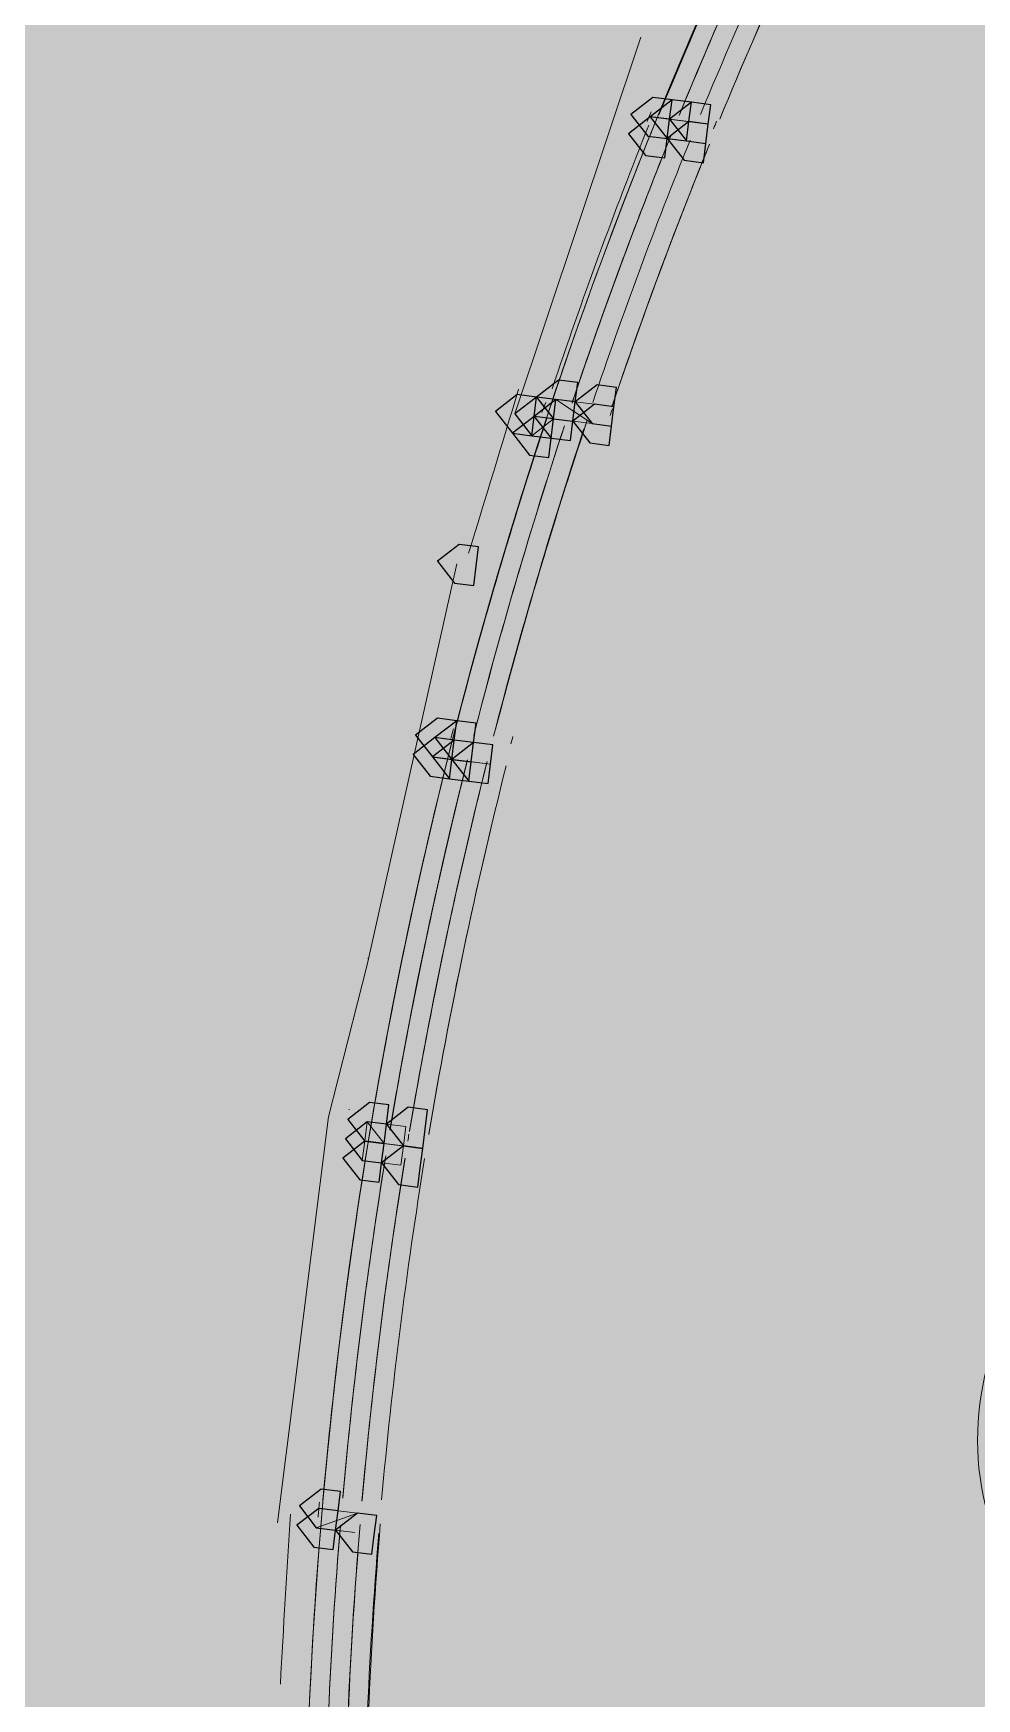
# Model space of a CAD drawing. Header units: metres. Extents: x -4 to 509425, y 7549 to 4732445.
# Drawn here: x 476012.351 to 476012.761, y 4719710.3 to 4719711.024 of the extents above; entities that cross this region are included whole.
import ezdxf

# ---------------------------------------------------------------- set-up
doc = ezdxf.new("R2010")
doc.units = ezdxf.units.M
doc.header["$LTSCALE"] = 0.01
doc.header["$MEASUREMENT"] = 0
doc.layers.get('0').update_dxf_attribs({"lineweight": 0})
doc.layers.add('_SUBESTACIÓN', color=1, linetype='Continuous')
doc.layers.add('SUBESTACION LA VID', color=253, linetype='Continuous')

# ---------------------------------------------------------------- blocks, each defined once
blk = doc.blocks.new('A$Cfff6051d')
at = {"layer": 'SUBESTACION LA VID', "transparency": 33554687}
h = blk.add_hatch(color=256, dxfattribs=at)
h.dxf.hatch_style = 2
h.paths.add_polyline_path([(476012.62786, 4719710.98624), (476012.62891, 4719710.99464), (476012.62051, 4719710.9957), (476012.61106, 4719710.98835), (476012.6184, 4719710.9789), (476012.6268, 4719710.97784)])
h = blk.add_hatch(color=256, dxfattribs=at)
h.dxf.hatch_style = 2
h.paths.add_polyline_path([(476012.62786, 4719710.98624), (476012.62891, 4719710.99464), (476012.62051, 4719710.9957), (476012.61106, 4719710.98835), (476012.6184, 4719710.9789), (476012.6268, 4719710.97784)])
h = blk.add_hatch(color=256, dxfattribs=at)
h.dxf.hatch_style = 2
h.paths.add_polyline_path([(476012.62786, 4719710.98624), (476012.62891, 4719710.99464), (476012.62051, 4719710.9957), (476012.61106, 4719710.98835), (476012.6184, 4719710.9789), (476012.6268, 4719710.97784)])
h = blk.add_hatch(color=256, dxfattribs=at)
h.dxf.hatch_style = 2
h.paths.add_polyline_path([(476012.63626, 4719710.98519), (476012.63731, 4719710.99359), (476012.62891, 4719710.99464), (476012.61946, 4719710.9873), (476012.6268, 4719710.97784), (476012.6352, 4719710.97679)])
h = blk.add_hatch(color=256, dxfattribs=at)
h.dxf.hatch_style = 2
h.paths.add_polyline_path([(476012.64466, 4719710.98414), (476012.64571, 4719710.99254), (476012.63731, 4719710.99359), (476012.62786, 4719710.98624), (476012.6352, 4719710.97679), (476012.64361, 4719710.97574)])
h = blk.add_hatch(color=256, dxfattribs=at)
h.dxf.hatch_style = 2
h.paths.add_polyline_path([(476012.6268, 4719710.97784), (476012.62786, 4719710.98624), (476012.61946, 4719710.9873), (476012.61, 4719710.97995), (476012.61735, 4719710.9705), (476012.62575, 4719710.96944)])
h = blk.add_hatch(color=256, dxfattribs=at)
h.dxf.hatch_style = 2
h.paths.add_polyline_path([(476012.6268, 4719710.97784), (476012.62786, 4719710.98624), (476012.61946, 4719710.9873), (476012.61, 4719710.97995), (476012.61735, 4719710.9705), (476012.62575, 4719710.96944)])
h = blk.add_hatch(color=256, dxfattribs=at)
h.dxf.hatch_style = 2
h.paths.add_polyline_path([(476012.6268, 4719710.97784), (476012.62786, 4719710.98624), (476012.61946, 4719710.9873), (476012.61, 4719710.97995), (476012.61735, 4719710.9705), (476012.62575, 4719710.96944)])
h = blk.add_hatch(color=256, dxfattribs=at)
h.dxf.hatch_style = 2
h.paths.add_polyline_path([(476012.6268, 4719710.97784), (476012.62786, 4719710.98624), (476012.61946, 4719710.9873), (476012.61, 4719710.97995), (476012.61735, 4719710.9705), (476012.62575, 4719710.96944)])
h = blk.add_hatch(color=256, dxfattribs=at)
h.dxf.hatch_style = 2
h.paths.add_polyline_path([(476012.6268, 4719710.97784), (476012.62786, 4719710.98624), (476012.61946, 4719710.9873), (476012.61, 4719710.97995), (476012.61735, 4719710.9705), (476012.62575, 4719710.96944)])
h = blk.add_hatch(color=256, dxfattribs=at)
h.dxf.hatch_style = 2
h.paths.add_polyline_path([(476012.6268, 4719710.97784), (476012.62786, 4719710.98624), (476012.61946, 4719710.9873), (476012.61, 4719710.97995), (476012.61735, 4719710.9705), (476012.62575, 4719710.96944)])
h = blk.add_hatch(color=256, dxfattribs=at)
h.dxf.hatch_style = 2
h.paths.add_polyline_path([(476012.64361, 4719710.97574), (476012.64466, 4719710.98414), (476012.63626, 4719710.98519), (476012.6268, 4719710.97784), (476012.63415, 4719710.96839), (476012.64256, 4719710.96734)])
h = blk.add_hatch(color=256, dxfattribs=at)
h.dxf.hatch_style = 2
h.paths.add_polyline_path([(476012.64361, 4719710.97574), (476012.64466, 4719710.98414), (476012.63626, 4719710.98519), (476012.6268, 4719710.97784), (476012.63415, 4719710.96839), (476012.64256, 4719710.96734)])
h = blk.add_hatch(color=256, dxfattribs=at)
h.dxf.hatch_style = 2
h.paths.add_polyline_path([(476012.64361, 4719710.97574), (476012.64466, 4719710.98414), (476012.63626, 4719710.98519), (476012.6268, 4719710.97784), (476012.63415, 4719710.96839), (476012.64256, 4719710.96734)])
h = blk.add_hatch(color=256, dxfattribs=at)
h.dxf.hatch_style = 2
h.paths.add_polyline_path([(476012.64361, 4719710.97574), (476012.64466, 4719710.98414), (476012.63626, 4719710.98519), (476012.6268, 4719710.97784), (476012.63415, 4719710.96839), (476012.64256, 4719710.96734)])
h = blk.add_hatch(color=256, dxfattribs=at)
h.dxf.hatch_style = 2
h.paths.add_polyline_path([(476012.58686, 4719710.8634), (476012.58791, 4719710.8718), (476012.57951, 4719710.87285), (476012.57006, 4719710.8655), (476012.57741, 4719710.85605), (476012.58581, 4719710.855)])
h = blk.add_hatch(color=256, dxfattribs=at)
h.dxf.hatch_style = 2
h.paths.add_polyline_path([(476012.58686, 4719710.8634), (476012.58791, 4719710.8718), (476012.57951, 4719710.87285), (476012.57006, 4719710.8655), (476012.57741, 4719710.85605), (476012.58581, 4719710.855)])
h = blk.add_hatch(color=256, dxfattribs=at)
h.dxf.hatch_style = 2
h.paths.add_polyline_path([(476012.60366, 4719710.86129), (476012.60471, 4719710.86969), (476012.59631, 4719710.87074), (476012.58686, 4719710.8634), (476012.59421, 4719710.85394), (476012.60261, 4719710.85289)])
h = blk.add_hatch(color=256, dxfattribs=at)
h.dxf.hatch_style = 2
h.paths.add_polyline_path([(476012.60366, 4719710.86129), (476012.60471, 4719710.86969), (476012.59631, 4719710.87074), (476012.58686, 4719710.8634), (476012.59421, 4719710.85394), (476012.60261, 4719710.85289)])
h = blk.add_hatch(color=256, dxfattribs=at)
h.dxf.hatch_style = 2
h.paths.add_polyline_path([(476012.56901, 4719710.8571), (476012.57006, 4719710.8655), (476012.56166, 4719710.86656), (476012.55221, 4719710.85921), (476012.55955, 4719710.84976), (476012.56795, 4719710.8487)])
h = blk.add_hatch(color=256, dxfattribs=at)
h.dxf.hatch_style = 2
h.paths.add_polyline_path([(476012.57741, 4719710.85605), (476012.57846, 4719710.86445), (476012.57006, 4719710.8655), (476012.56061, 4719710.85816), (476012.56795, 4719710.8487), (476012.57635, 4719710.84765)])
h = blk.add_hatch(color=256, dxfattribs=at)
h.dxf.hatch_style = 2
h.paths.add_polyline_path([(476012.57741, 4719710.85605), (476012.57846, 4719710.86445), (476012.57006, 4719710.8655), (476012.56061, 4719710.85816), (476012.56795, 4719710.8487), (476012.57635, 4719710.84765)])
h = blk.add_hatch(color=256, dxfattribs=at)
h.dxf.hatch_style = 2
h.paths.add_polyline_path([(476012.57741, 4719710.85605), (476012.57846, 4719710.86445), (476012.57006, 4719710.8655), (476012.56061, 4719710.85816), (476012.56795, 4719710.8487), (476012.57635, 4719710.84765)])
h = blk.add_hatch(color=256, dxfattribs=at)
h.dxf.hatch_style = 2
h.paths.add_polyline_path([(476012.57741, 4719710.85605), (476012.57846, 4719710.86445), (476012.57006, 4719710.8655), (476012.56061, 4719710.85816), (476012.56795, 4719710.8487), (476012.57635, 4719710.84765)])
h = blk.add_hatch(color=256, dxfattribs=at)
h.dxf.hatch_style = 2
h.paths.add_polyline_path([(476012.58581, 4719710.855), (476012.58686, 4719710.8634), (476012.57846, 4719710.86445), (476012.56901, 4719710.8571), (476012.57635, 4719710.84765), (476012.58475, 4719710.8466)])
h = blk.add_hatch(color=256, dxfattribs=at)
h.dxf.hatch_style = 2
h.paths.add_polyline_path([(476012.60261, 4719710.85289), (476012.60366, 4719710.86129), (476012.59526, 4719710.86234), (476012.58581, 4719710.855), (476012.59315, 4719710.84554), (476012.60155, 4719710.84449)])
h = blk.add_hatch(color=256, dxfattribs=at)
h.dxf.hatch_style = 2
h.paths.add_polyline_path([(476012.57635, 4719710.84765), (476012.57741, 4719710.85605), (476012.56901, 4719710.8571), (476012.55955, 4719710.84976), (476012.5669, 4719710.8403), (476012.5753, 4719710.83925)])
h = blk.add_hatch(color=256, dxfattribs=at)
h.dxf.hatch_style = 2
h.paths.add_polyline_path([(476012.54378, 4719710.79201), (476012.54483, 4719710.80041), (476012.53643, 4719710.80146), (476012.52698, 4719710.79411), (476012.53433, 4719710.78466), (476012.54273, 4719710.78361)])
h = blk.add_hatch(color=256, dxfattribs=at)
h.dxf.hatch_style = 2
h.paths.add_polyline_path([(476012.5343, 4719710.7164), (476012.53536, 4719710.7248), (476012.52696, 4719710.72586), (476012.5175, 4719710.71851), (476012.52485, 4719710.70906), (476012.53325, 4719710.708)])
h = blk.add_hatch(color=256, dxfattribs=at)
h.dxf.hatch_style = 2
h.paths.add_polyline_path([(476012.5427, 4719710.71535), (476012.54376, 4719710.72375), (476012.53536, 4719710.7248), (476012.5259, 4719710.71746), (476012.53325, 4719710.708), (476012.54165, 4719710.70695)])
h = blk.add_hatch(color=256, dxfattribs=at)
h.dxf.hatch_style = 2
h.paths.add_polyline_path([(476012.5427, 4719710.71535), (476012.54376, 4719710.72375), (476012.53536, 4719710.7248), (476012.5259, 4719710.71746), (476012.53325, 4719710.708), (476012.54165, 4719710.70695)])
h = blk.add_hatch(color=256, dxfattribs=at)
h.dxf.hatch_style = 2
h.paths.add_polyline_path([(476012.5427, 4719710.71535), (476012.54376, 4719710.72375), (476012.53536, 4719710.7248), (476012.5259, 4719710.71746), (476012.53325, 4719710.708), (476012.54165, 4719710.70695)])
h = blk.add_hatch(color=256, dxfattribs=at)
h.dxf.hatch_style = 2
h.paths.add_polyline_path([(476012.5427, 4719710.71535), (476012.54376, 4719710.72375), (476012.53536, 4719710.7248), (476012.5259, 4719710.71746), (476012.53325, 4719710.708), (476012.54165, 4719710.70695)])
h = blk.add_hatch(color=256, dxfattribs=at)
h.dxf.hatch_style = 2
h.paths.add_polyline_path([(476012.53325, 4719710.708), (476012.5343, 4719710.7164), (476012.5259, 4719710.71746), (476012.51645, 4719710.71011), (476012.5238, 4719710.70066), (476012.5322, 4719710.6996)])
h = blk.add_hatch(color=256, dxfattribs=at)
h.dxf.hatch_style = 2
h.paths.add_polyline_path([(476012.54165, 4719710.70695), (476012.5427, 4719710.71535), (476012.5343, 4719710.7164), (476012.52485, 4719710.70906), (476012.5322, 4719710.6996), (476012.5406, 4719710.69855)])
h = blk.add_hatch(color=256, dxfattribs=at)
h.dxf.hatch_style = 2
h.paths.add_polyline_path([(476012.54165, 4719710.70695), (476012.5427, 4719710.71535), (476012.5343, 4719710.7164), (476012.52485, 4719710.70906), (476012.5322, 4719710.6996), (476012.5406, 4719710.69855)])
h = blk.add_hatch(color=256, dxfattribs=at)
h.dxf.hatch_style = 2
h.paths.add_polyline_path([(476012.54165, 4719710.70695), (476012.5427, 4719710.71535), (476012.5343, 4719710.7164), (476012.52485, 4719710.70906), (476012.5322, 4719710.6996), (476012.5406, 4719710.69855)])
h = blk.add_hatch(color=256, dxfattribs=at)
h.dxf.hatch_style = 2
h.paths.add_polyline_path([(476012.55005, 4719710.7059), (476012.5511, 4719710.7143), (476012.5427, 4719710.71535), (476012.53325, 4719710.708), (476012.5406, 4719710.69855), (476012.549, 4719710.6975)])
h = blk.add_hatch(color=256, dxfattribs=at)
h.dxf.hatch_style = 2
h.paths.add_polyline_path([(476012.50484, 4719710.54945), (476012.50589, 4719710.55785), (476012.49749, 4719710.5589), (476012.48804, 4719710.55156), (476012.49539, 4719710.5421), (476012.50379, 4719710.54105)])
h = blk.add_hatch(color=256, dxfattribs=at)
h.dxf.hatch_style = 2
h.paths.add_polyline_path([(476012.50379, 4719710.54105), (476012.50484, 4719710.54945), (476012.49644, 4719710.5505), (476012.48699, 4719710.54316), (476012.49433, 4719710.5337), (476012.50273, 4719710.53265)])
h = blk.add_hatch(color=256, dxfattribs=at)
h.dxf.hatch_style = 2
h.paths.add_polyline_path([(476012.50379, 4719710.54105), (476012.50484, 4719710.54945), (476012.49644, 4719710.5505), (476012.48699, 4719710.54316), (476012.49433, 4719710.5337), (476012.50273, 4719710.53265)])
h = blk.add_hatch(color=256, dxfattribs=at)
h.dxf.hatch_style = 2
h.paths.add_polyline_path([(476012.50379, 4719710.54105), (476012.50484, 4719710.54945), (476012.49644, 4719710.5505), (476012.48699, 4719710.54316), (476012.49433, 4719710.5337), (476012.50273, 4719710.53265)])
h = blk.add_hatch(color=256, dxfattribs=at)
h.dxf.hatch_style = 2
h.paths.add_polyline_path([(476012.52164, 4719710.54734), (476012.52269, 4719710.55574), (476012.51429, 4719710.5568), (476012.50484, 4719710.54945), (476012.51219, 4719710.54), (476012.52059, 4719710.53894)])
h = blk.add_hatch(color=256, dxfattribs=at)
h.dxf.hatch_style = 2
h.paths.add_polyline_path([(476012.50273, 4719710.53265), (476012.50379, 4719710.54105), (476012.49539, 4719710.5421), (476012.48593, 4719710.53476), (476012.49328, 4719710.5253), (476012.50168, 4719710.52425)])
h = blk.add_hatch(color=256, dxfattribs=at)
h.dxf.hatch_style = 2
h.paths.add_polyline_path([(476012.50273, 4719710.53265), (476012.50379, 4719710.54105), (476012.49539, 4719710.5421), (476012.48593, 4719710.53476), (476012.49328, 4719710.5253), (476012.50168, 4719710.52425)])
h = blk.add_hatch(color=256, dxfattribs=at)
h.dxf.hatch_style = 2
h.paths.add_polyline_path([(476012.50273, 4719710.53265), (476012.50379, 4719710.54105), (476012.49539, 4719710.5421), (476012.48593, 4719710.53476), (476012.49328, 4719710.5253), (476012.50168, 4719710.52425)])
h = blk.add_hatch(color=256, dxfattribs=at)
h.dxf.hatch_style = 2
h.paths.add_polyline_path([(476012.50273, 4719710.53265), (476012.50379, 4719710.54105), (476012.49539, 4719710.5421), (476012.48593, 4719710.53476), (476012.49328, 4719710.5253), (476012.50168, 4719710.52425)])
h = blk.add_hatch(color=256, dxfattribs=at)
h.dxf.hatch_style = 2
h.paths.add_polyline_path([(476012.51953, 4719710.53054), (476012.52059, 4719710.53894), (476012.51219, 4719710.54), (476012.50273, 4719710.53265), (476012.51008, 4719710.5232), (476012.51848, 4719710.52214)])
h = blk.add_hatch(color=256, dxfattribs=at)
h.dxf.hatch_style = 2
h.paths.add_polyline_path([(476012.51953, 4719710.53054), (476012.52059, 4719710.53894), (476012.51219, 4719710.54), (476012.50273, 4719710.53265), (476012.51008, 4719710.5232), (476012.51848, 4719710.52214)])
h = blk.add_hatch(color=256, dxfattribs=at)
h.dxf.hatch_style = 2
h.paths.add_polyline_path([(476012.48378, 4719710.38144), (476012.48483, 4719710.38984), (476012.47643, 4719710.3909), (476012.46698, 4719710.38355), (476012.47432, 4719710.3741), (476012.48272, 4719710.37304)])
h = blk.add_hatch(color=256, dxfattribs=at)
h.dxf.hatch_style = 2
h.paths.add_polyline_path([(476012.48378, 4719710.38144), (476012.48483, 4719710.38984), (476012.47643, 4719710.3909), (476012.46698, 4719710.38355), (476012.47432, 4719710.3741), (476012.48272, 4719710.37304)])
h = blk.add_hatch(color=256, dxfattribs=at)
h.dxf.hatch_style = 2
h.paths.add_polyline_path([(476012.48378, 4719710.38144), (476012.48483, 4719710.38984), (476012.47643, 4719710.3909), (476012.46698, 4719710.38355), (476012.47432, 4719710.3741), (476012.48272, 4719710.37304)])
h = blk.add_hatch(color=256, dxfattribs=at)
h.dxf.hatch_style = 2
h.paths.add_polyline_path([(476012.48378, 4719710.38144), (476012.48483, 4719710.38984), (476012.47643, 4719710.3909), (476012.46698, 4719710.38355), (476012.47432, 4719710.3741), (476012.48272, 4719710.37304)])
h = blk.add_hatch(color=256, dxfattribs=at)
h.dxf.hatch_style = 2
h.paths.add_polyline_path([(476012.48378, 4719710.38144), (476012.48483, 4719710.38984), (476012.47643, 4719710.3909), (476012.46698, 4719710.38355), (476012.47432, 4719710.3741), (476012.48272, 4719710.37304)])
h = blk.add_hatch(color=256, dxfattribs=at)
h.dxf.hatch_style = 2
h.paths.add_polyline_path([(476012.48272, 4719710.37304), (476012.48378, 4719710.38144), (476012.47538, 4719710.3825), (476012.46592, 4719710.37515), (476012.47327, 4719710.3657), (476012.48167, 4719710.36464)])
h = blk.add_hatch(color=256, dxfattribs=at)
h.dxf.hatch_style = 2
h.paths.add_polyline_path([(476012.48272, 4719710.37304), (476012.48378, 4719710.38144), (476012.47538, 4719710.3825), (476012.46592, 4719710.37515), (476012.47327, 4719710.3657), (476012.48167, 4719710.36464)])
h = blk.add_hatch(color=256, dxfattribs=at)
h.dxf.hatch_style = 2
h.paths.add_polyline_path([(476012.48272, 4719710.37304), (476012.48378, 4719710.38144), (476012.47538, 4719710.3825), (476012.46592, 4719710.37515), (476012.47327, 4719710.3657), (476012.48167, 4719710.36464)])
h = blk.add_hatch(color=256, dxfattribs=at)
h.dxf.hatch_style = 2
h.paths.add_polyline_path([(476012.48272, 4719710.37304), (476012.48378, 4719710.38144), (476012.47538, 4719710.3825), (476012.46592, 4719710.37515), (476012.47327, 4719710.3657), (476012.48167, 4719710.36464)])
h = blk.add_hatch(color=256, dxfattribs=at)
h.dxf.hatch_style = 2
h.paths.add_polyline_path([(476012.48272, 4719710.37304), (476012.48378, 4719710.38144), (476012.47538, 4719710.3825), (476012.46592, 4719710.37515), (476012.47327, 4719710.3657), (476012.48167, 4719710.36464)])
h = blk.add_hatch(color=256, dxfattribs=at)
h.dxf.hatch_style = 2
h.paths.add_polyline_path([(476012.49952, 4719710.37094), (476012.50058, 4719710.37934), (476012.49218, 4719710.38039), (476012.48272, 4719710.37304), (476012.49007, 4719710.36359), (476012.49847, 4719710.36254)])
h = blk.add_hatch(color=256, dxfattribs=at)
h.dxf.hatch_style = 2
h.paths.add_polyline_path([(476012.49952, 4719710.37094), (476012.50058, 4719710.37934), (476012.49218, 4719710.38039), (476012.48272, 4719710.37304), (476012.49007, 4719710.36359), (476012.49847, 4719710.36254)])
at = {"layer": 'SUBESTACION LA VID', "lineweight": 15}
for p, q in [((476012.61527, 4719711.02195), (476012.56061, 4719710.85816)), ((476012.61946, 4719710.9873), (476012.61946, 4719710.9873)), ((476012.61946, 4719710.9873), (476012.61946, 4719710.9873)), ((476012.62786, 4719710.98624), (476012.62786, 4719710.98624)), ((476012.6184, 4719710.9789), (476012.6184, 4719710.9789)), ((476012.6184, 4719710.9789), (476012.6184, 4719710.9789)), ((476012.6184, 4719710.9789), (476012.6184, 4719710.9789)), ((476012.6352, 4719710.97679), (476012.6352, 4719710.97679)), ((476012.57846, 4719710.86445), (476012.57846, 4719710.86445)), ((476012.57846, 4719710.86445), (476012.57846, 4719710.86445)), ((476012.57846, 4719710.86445), (476012.57846, 4719710.86445)), ((476012.59526, 4719710.86234), (476012.59526, 4719710.86234)), ((476012.58581, 4719710.855), (476012.59315, 4719710.84554)), ((476012.53538, 4719710.79306), (476012.49647, 4719710.61876)), ((476012.5343, 4719710.7164), (476012.5343, 4719710.7164)), ((476012.5343, 4719710.7164), (476012.5343, 4719710.7164)), ((476012.5343, 4719710.7164), (476012.5343, 4719710.7164)), ((476012.5511, 4719710.7143), (476012.5511, 4719710.7143)), ((476012.5511, 4719710.7143), (476012.5511, 4719710.7143)), ((476012.53325, 4719710.708), (476012.53325, 4719710.708)), ((476012.53325, 4719710.708), (476012.53325, 4719710.708)), ((476012.53325, 4719710.708), (476012.53325, 4719710.708)), ((476012.54165, 4719710.70695), (476012.55005, 4719710.7059)), ((476012.47964, 4719710.55261), (476012.49647, 4719710.61876)), ((476012.47964, 4719710.55261), (476012.45752, 4719710.3762)), ((476012.4886, 4719710.55602), (476012.48855, 4719710.55567)), ((476012.49433, 4719710.5337), (476012.49433, 4719710.5337)), ((476012.49433, 4719710.5337), (476012.49433, 4719710.5337)), ((476012.49433, 4719710.5337), (476012.49433, 4719710.5337)), ((476012.51113, 4719710.5316), (476012.51113, 4719710.5316)), ((476012.47432, 4719710.3741), (476012.49218, 4719710.38039)), ((476012.47538, 4719710.3825), (476012.47538, 4719710.3825)), ((476012.47538, 4719710.3825), (476012.47538, 4719710.3825)), ((476012.47538, 4719710.3825), (476012.47538, 4719710.3825)), ((476012.49218, 4719710.38039), (476012.49218, 4719710.38039)), ((476012.49218, 4719710.38039), (476012.49218, 4719710.38039)), ((476012.47432, 4719710.3741), (476012.47432, 4719710.3741)), ((476012.47432, 4719710.3741), (476012.48272, 4719710.37304)), ((476012.47432, 4719710.3741), (476012.47432, 4719710.3741)), ((476012.49112, 4719710.37199), (476012.49112, 4719710.37199))]:
    blk.add_line(p, q, dxfattribs=at)
at = {"layer": 'SUBESTACION LA VID'}
for points in [[(476012.62786, 4719710.98624), (476012.62891, 4719710.99464), (476012.62051, 4719710.9957), (476012.61106, 4719710.98835), (476012.6184, 4719710.9789), (476012.6268, 4719710.97784)], [(476012.62786, 4719710.98624), (476012.62891, 4719710.99464), (476012.62051, 4719710.9957), (476012.61106, 4719710.98835), (476012.6184, 4719710.9789), (476012.6268, 4719710.97784)], [(476012.62786, 4719710.98624), (476012.62891, 4719710.99464), (476012.62051, 4719710.9957), (476012.61106, 4719710.98835), (476012.6184, 4719710.9789), (476012.6268, 4719710.97784)], [(476012.63626, 4719710.98519), (476012.63731, 4719710.99359), (476012.62891, 4719710.99464), (476012.61946, 4719710.9873), (476012.6268, 4719710.97784), (476012.6352, 4719710.97679)], [(476012.64466, 4719710.98414), (476012.64571, 4719710.99254), (476012.63731, 4719710.99359), (476012.62786, 4719710.98624), (476012.6352, 4719710.97679), (476012.64361, 4719710.97574)], [(476012.6268, 4719710.97784), (476012.62786, 4719710.98624), (476012.61946, 4719710.9873), (476012.61, 4719710.97995), (476012.61735, 4719710.9705), (476012.62575, 4719710.96944)], [(476012.6268, 4719710.97784), (476012.62786, 4719710.98624), (476012.61946, 4719710.9873), (476012.61, 4719710.97995), (476012.61735, 4719710.9705), (476012.62575, 4719710.96944)], [(476012.6268, 4719710.97784), (476012.62786, 4719710.98624), (476012.61946, 4719710.9873), (476012.61, 4719710.97995), (476012.61735, 4719710.9705), (476012.62575, 4719710.96944)], [(476012.6268, 4719710.97784), (476012.62786, 4719710.98624), (476012.61946, 4719710.9873), (476012.61, 4719710.97995), (476012.61735, 4719710.9705), (476012.62575, 4719710.96944)], [(476012.6268, 4719710.97784), (476012.62786, 4719710.98624), (476012.61946, 4719710.9873), (476012.61, 4719710.97995), (476012.61735, 4719710.9705), (476012.62575, 4719710.96944)], [(476012.6268, 4719710.97784), (476012.62786, 4719710.98624), (476012.61946, 4719710.9873), (476012.61, 4719710.97995), (476012.61735, 4719710.9705), (476012.62575, 4719710.96944)], [(476012.64361, 4719710.97574), (476012.64466, 4719710.98414), (476012.63626, 4719710.98519), (476012.6268, 4719710.97784), (476012.63415, 4719710.96839), (476012.64256, 4719710.96734)], [(476012.64361, 4719710.97574), (476012.64466, 4719710.98414), (476012.63626, 4719710.98519), (476012.6268, 4719710.97784), (476012.63415, 4719710.96839), (476012.64256, 4719710.96734)], [(476012.64361, 4719710.97574), (476012.64466, 4719710.98414), (476012.63626, 4719710.98519), (476012.6268, 4719710.97784), (476012.63415, 4719710.96839), (476012.64256, 4719710.96734)], [(476012.64361, 4719710.97574), (476012.64466, 4719710.98414), (476012.63626, 4719710.98519), (476012.6268, 4719710.97784), (476012.63415, 4719710.96839), (476012.64256, 4719710.96734)], [(476012.58686, 4719710.8634), (476012.58791, 4719710.8718), (476012.57951, 4719710.87285), (476012.57006, 4719710.8655), (476012.57741, 4719710.85605), (476012.58581, 4719710.855)], [(476012.58686, 4719710.8634), (476012.58791, 4719710.8718), (476012.57951, 4719710.87285), (476012.57006, 4719710.8655), (476012.57741, 4719710.85605), (476012.58581, 4719710.855)], [(476012.60366, 4719710.86129), (476012.60471, 4719710.86969), (476012.59631, 4719710.87074), (476012.58686, 4719710.8634), (476012.59421, 4719710.85394), (476012.60261, 4719710.85289)], [(476012.60366, 4719710.86129), (476012.60471, 4719710.86969), (476012.59631, 4719710.87074), (476012.58686, 4719710.8634), (476012.59421, 4719710.85394), (476012.60261, 4719710.85289)], [(476012.56901, 4719710.8571), (476012.57006, 4719710.8655), (476012.56166, 4719710.86656), (476012.55221, 4719710.85921), (476012.55955, 4719710.84976), (476012.56795, 4719710.8487)], [(476012.57741, 4719710.85605), (476012.57846, 4719710.86445), (476012.57006, 4719710.8655), (476012.56061, 4719710.85816), (476012.56795, 4719710.8487), (476012.57635, 4719710.84765)], [(476012.57741, 4719710.85605), (476012.57846, 4719710.86445), (476012.57006, 4719710.8655), (476012.56061, 4719710.85816), (476012.56795, 4719710.8487), (476012.57635, 4719710.84765)], [(476012.57741, 4719710.85605), (476012.57846, 4719710.86445), (476012.57006, 4719710.8655), (476012.56061, 4719710.85816), (476012.56795, 4719710.8487), (476012.57635, 4719710.84765)], [(476012.57741, 4719710.85605), (476012.57846, 4719710.86445), (476012.57006, 4719710.8655), (476012.56061, 4719710.85816), (476012.56795, 4719710.8487), (476012.57635, 4719710.84765)], [(476012.58581, 4719710.855), (476012.58686, 4719710.8634), (476012.57846, 4719710.86445), (476012.56901, 4719710.8571), (476012.57635, 4719710.84765), (476012.58475, 4719710.8466)], [(476012.60261, 4719710.85289), (476012.60366, 4719710.86129), (476012.59526, 4719710.86234), (476012.58581, 4719710.855), (476012.59315, 4719710.84554), (476012.60155, 4719710.84449)], [(476012.57635, 4719710.84765), (476012.57741, 4719710.85605), (476012.56901, 4719710.8571), (476012.55955, 4719710.84976), (476012.5669, 4719710.8403), (476012.5753, 4719710.83925)], [(476012.54378, 4719710.79201), (476012.54483, 4719710.80041), (476012.53643, 4719710.80146), (476012.52698, 4719710.79411), (476012.53433, 4719710.78466), (476012.54273, 4719710.78361)], [(476012.5343, 4719710.7164), (476012.53536, 4719710.7248), (476012.52696, 4719710.72586), (476012.5175, 4719710.71851), (476012.52485, 4719710.70906), (476012.53325, 4719710.708)], [(476012.5427, 4719710.71535), (476012.54376, 4719710.72375), (476012.53536, 4719710.7248), (476012.5259, 4719710.71746), (476012.53325, 4719710.708), (476012.54165, 4719710.70695)], [(476012.5427, 4719710.71535), (476012.54376, 4719710.72375), (476012.53536, 4719710.7248), (476012.5259, 4719710.71746), (476012.53325, 4719710.708), (476012.54165, 4719710.70695)], [(476012.5427, 4719710.71535), (476012.54376, 4719710.72375), (476012.53536, 4719710.7248), (476012.5259, 4719710.71746), (476012.53325, 4719710.708), (476012.54165, 4719710.70695)], [(476012.5427, 4719710.71535), (476012.54376, 4719710.72375), (476012.53536, 4719710.7248), (476012.5259, 4719710.71746), (476012.53325, 4719710.708), (476012.54165, 4719710.70695)], [(476012.53325, 4719710.708), (476012.5343, 4719710.7164), (476012.5259, 4719710.71746), (476012.51645, 4719710.71011), (476012.5238, 4719710.70066), (476012.5322, 4719710.6996)], [(476012.54165, 4719710.70695), (476012.5427, 4719710.71535), (476012.5343, 4719710.7164), (476012.52485, 4719710.70906), (476012.5322, 4719710.6996), (476012.5406, 4719710.69855)], [(476012.54165, 4719710.70695), (476012.5427, 4719710.71535), (476012.5343, 4719710.7164), (476012.52485, 4719710.70906), (476012.5322, 4719710.6996), (476012.5406, 4719710.69855)], [(476012.54165, 4719710.70695), (476012.5427, 4719710.71535), (476012.5343, 4719710.7164), (476012.52485, 4719710.70906), (476012.5322, 4719710.6996), (476012.5406, 4719710.69855)], [(476012.55005, 4719710.7059), (476012.5511, 4719710.7143), (476012.5427, 4719710.71535), (476012.53325, 4719710.708), (476012.5406, 4719710.69855), (476012.549, 4719710.6975)], [(476012.50484, 4719710.54945), (476012.50589, 4719710.55785), (476012.49749, 4719710.5589), (476012.48804, 4719710.55156), (476012.49539, 4719710.5421), (476012.50379, 4719710.54105)], [(476012.50379, 4719710.54105), (476012.50484, 4719710.54945), (476012.49644, 4719710.5505), (476012.48699, 4719710.54316), (476012.49433, 4719710.5337), (476012.50273, 4719710.53265)], [(476012.50379, 4719710.54105), (476012.50484, 4719710.54945), (476012.49644, 4719710.5505), (476012.48699, 4719710.54316), (476012.49433, 4719710.5337), (476012.50273, 4719710.53265)], [(476012.50379, 4719710.54105), (476012.50484, 4719710.54945), (476012.49644, 4719710.5505), (476012.48699, 4719710.54316), (476012.49433, 4719710.5337), (476012.50273, 4719710.53265)], [(476012.52164, 4719710.54734), (476012.52269, 4719710.55574), (476012.51429, 4719710.5568), (476012.50484, 4719710.54945), (476012.51219, 4719710.54), (476012.52059, 4719710.53894)], [(476012.50273, 4719710.53265), (476012.50379, 4719710.54105), (476012.49539, 4719710.5421), (476012.48593, 4719710.53476), (476012.49328, 4719710.5253), (476012.50168, 4719710.52425)], [(476012.50273, 4719710.53265), (476012.50379, 4719710.54105), (476012.49539, 4719710.5421), (476012.48593, 4719710.53476), (476012.49328, 4719710.5253), (476012.50168, 4719710.52425)], [(476012.50273, 4719710.53265), (476012.50379, 4719710.54105), (476012.49539, 4719710.5421), (476012.48593, 4719710.53476), (476012.49328, 4719710.5253), (476012.50168, 4719710.52425)], [(476012.50273, 4719710.53265), (476012.50379, 4719710.54105), (476012.49539, 4719710.5421), (476012.48593, 4719710.53476), (476012.49328, 4719710.5253), (476012.50168, 4719710.52425)], [(476012.51953, 4719710.53054), (476012.52059, 4719710.53894), (476012.51219, 4719710.54), (476012.50273, 4719710.53265), (476012.51008, 4719710.5232), (476012.51848, 4719710.52214)], [(476012.51953, 4719710.53054), (476012.52059, 4719710.53894), (476012.51219, 4719710.54), (476012.50273, 4719710.53265), (476012.51008, 4719710.5232), (476012.51848, 4719710.52214)], [(476012.48378, 4719710.38144), (476012.48483, 4719710.38984), (476012.47643, 4719710.3909), (476012.46698, 4719710.38355), (476012.47432, 4719710.3741), (476012.48272, 4719710.37304)], [(476012.48378, 4719710.38144), (476012.48483, 4719710.38984), (476012.47643, 4719710.3909), (476012.46698, 4719710.38355), (476012.47432, 4719710.3741), (476012.48272, 4719710.37304)], [(476012.48378, 4719710.38144), (476012.48483, 4719710.38984), (476012.47643, 4719710.3909), (476012.46698, 4719710.38355), (476012.47432, 4719710.3741), (476012.48272, 4719710.37304)], [(476012.48378, 4719710.38144), (476012.48483, 4719710.38984), (476012.47643, 4719710.3909), (476012.46698, 4719710.38355), (476012.47432, 4719710.3741), (476012.48272, 4719710.37304)], [(476012.48378, 4719710.38144), (476012.48483, 4719710.38984), (476012.47643, 4719710.3909), (476012.46698, 4719710.38355), (476012.47432, 4719710.3741), (476012.48272, 4719710.37304)], [(476012.48272, 4719710.37304), (476012.48378, 4719710.38144), (476012.47538, 4719710.3825), (476012.46592, 4719710.37515), (476012.47327, 4719710.3657), (476012.48167, 4719710.36464)], [(476012.48272, 4719710.37304), (476012.48378, 4719710.38144), (476012.47538, 4719710.3825), (476012.46592, 4719710.37515), (476012.47327, 4719710.3657), (476012.48167, 4719710.36464)], [(476012.48272, 4719710.37304), (476012.48378, 4719710.38144), (476012.47538, 4719710.3825), (476012.46592, 4719710.37515), (476012.47327, 4719710.3657), (476012.48167, 4719710.36464)], [(476012.48272, 4719710.37304), (476012.48378, 4719710.38144), (476012.47538, 4719710.3825), (476012.46592, 4719710.37515), (476012.47327, 4719710.3657), (476012.48167, 4719710.36464)], [(476012.48272, 4719710.37304), (476012.48378, 4719710.38144), (476012.47538, 4719710.3825), (476012.46592, 4719710.37515), (476012.47327, 4719710.3657), (476012.48167, 4719710.36464)], [(476012.49952, 4719710.37094), (476012.50058, 4719710.37934), (476012.49218, 4719710.38039), (476012.48272, 4719710.37304), (476012.49007, 4719710.36359), (476012.49847, 4719710.36254)], [(476012.49952, 4719710.37094), (476012.50058, 4719710.37934), (476012.49218, 4719710.38039), (476012.48272, 4719710.37304), (476012.49007, 4719710.36359), (476012.49847, 4719710.36254)]]:
    blk.add_lwpolyline(points, close=True, dxfattribs=at)
at = {"layer": 'SUBESTACION LA VID', "lineweight": 0}
for points in [[(476012.62786, 4719710.98624), (476012.62891, 4719710.99464), (476012.62051, 4719710.9957), (476012.61106, 4719710.98835), (476012.6184, 4719710.9789), (476012.6268, 4719710.97784)], [(476012.62786, 4719710.98624), (476012.62891, 4719710.99464), (476012.62051, 4719710.9957), (476012.61106, 4719710.98835), (476012.6184, 4719710.9789), (476012.6268, 4719710.97784)], [(476012.62786, 4719710.98624), (476012.62891, 4719710.99464), (476012.62051, 4719710.9957), (476012.61106, 4719710.98835), (476012.6184, 4719710.9789), (476012.6268, 4719710.97784)], [(476012.63626, 4719710.98519), (476012.63731, 4719710.99359), (476012.62891, 4719710.99464), (476012.61946, 4719710.9873), (476012.6268, 4719710.97784), (476012.6352, 4719710.97679)], [(476012.64466, 4719710.98414), (476012.64571, 4719710.99254), (476012.63731, 4719710.99359), (476012.62786, 4719710.98624), (476012.6352, 4719710.97679), (476012.64361, 4719710.97574)], [(476012.6268, 4719710.97784), (476012.62786, 4719710.98624), (476012.61946, 4719710.9873), (476012.61, 4719710.97995), (476012.61735, 4719710.9705), (476012.62575, 4719710.96944)], [(476012.6268, 4719710.97784), (476012.62786, 4719710.98624), (476012.61946, 4719710.9873), (476012.61, 4719710.97995), (476012.61735, 4719710.9705), (476012.62575, 4719710.96944)], [(476012.6268, 4719710.97784), (476012.62786, 4719710.98624), (476012.61946, 4719710.9873), (476012.61, 4719710.97995), (476012.61735, 4719710.9705), (476012.62575, 4719710.96944)], [(476012.6268, 4719710.97784), (476012.62786, 4719710.98624), (476012.61946, 4719710.9873), (476012.61, 4719710.97995), (476012.61735, 4719710.9705), (476012.62575, 4719710.96944)], [(476012.6268, 4719710.97784), (476012.62786, 4719710.98624), (476012.61946, 4719710.9873), (476012.61, 4719710.97995), (476012.61735, 4719710.9705), (476012.62575, 4719710.96944)], [(476012.6268, 4719710.97784), (476012.62786, 4719710.98624), (476012.61946, 4719710.9873), (476012.61, 4719710.97995), (476012.61735, 4719710.9705), (476012.62575, 4719710.96944)], [(476012.64361, 4719710.97574), (476012.64466, 4719710.98414), (476012.63626, 4719710.98519), (476012.6268, 4719710.97784), (476012.63415, 4719710.96839), (476012.64256, 4719710.96734)], [(476012.64361, 4719710.97574), (476012.64466, 4719710.98414), (476012.63626, 4719710.98519), (476012.6268, 4719710.97784), (476012.63415, 4719710.96839), (476012.64256, 4719710.96734)], [(476012.64361, 4719710.97574), (476012.64466, 4719710.98414), (476012.63626, 4719710.98519), (476012.6268, 4719710.97784), (476012.63415, 4719710.96839), (476012.64256, 4719710.96734)], [(476012.64361, 4719710.97574), (476012.64466, 4719710.98414), (476012.63626, 4719710.98519), (476012.6268, 4719710.97784), (476012.63415, 4719710.96839), (476012.64256, 4719710.96734)], [(476012.58686, 4719710.8634), (476012.58791, 4719710.8718), (476012.57951, 4719710.87285), (476012.57006, 4719710.8655), (476012.57741, 4719710.85605), (476012.58581, 4719710.855)], [(476012.58686, 4719710.8634), (476012.58791, 4719710.8718), (476012.57951, 4719710.87285), (476012.57006, 4719710.8655), (476012.57741, 4719710.85605), (476012.58581, 4719710.855)], [(476012.60366, 4719710.86129), (476012.60471, 4719710.86969), (476012.59631, 4719710.87074), (476012.58686, 4719710.8634), (476012.59421, 4719710.85394), (476012.60261, 4719710.85289)], [(476012.60366, 4719710.86129), (476012.60471, 4719710.86969), (476012.59631, 4719710.87074), (476012.58686, 4719710.8634), (476012.59421, 4719710.85394), (476012.60261, 4719710.85289)], [(476012.56901, 4719710.8571), (476012.57006, 4719710.8655), (476012.56166, 4719710.86656), (476012.55221, 4719710.85921), (476012.55955, 4719710.84976), (476012.56795, 4719710.8487)], [(476012.57741, 4719710.85605), (476012.57846, 4719710.86445), (476012.57006, 4719710.8655), (476012.56061, 4719710.85816), (476012.56795, 4719710.8487), (476012.57635, 4719710.84765)], [(476012.57741, 4719710.85605), (476012.57846, 4719710.86445), (476012.57006, 4719710.8655), (476012.56061, 4719710.85816), (476012.56795, 4719710.8487), (476012.57635, 4719710.84765)], [(476012.57741, 4719710.85605), (476012.57846, 4719710.86445), (476012.57006, 4719710.8655), (476012.56061, 4719710.85816), (476012.56795, 4719710.8487), (476012.57635, 4719710.84765)], [(476012.57741, 4719710.85605), (476012.57846, 4719710.86445), (476012.57006, 4719710.8655), (476012.56061, 4719710.85816), (476012.56795, 4719710.8487), (476012.57635, 4719710.84765)], [(476012.58581, 4719710.855), (476012.58686, 4719710.8634), (476012.57846, 4719710.86445), (476012.56901, 4719710.8571), (476012.57635, 4719710.84765), (476012.58475, 4719710.8466)], [(476012.60261, 4719710.85289), (476012.60366, 4719710.86129), (476012.59526, 4719710.86234), (476012.58581, 4719710.855), (476012.59315, 4719710.84554), (476012.60155, 4719710.84449)], [(476012.57635, 4719710.84765), (476012.57741, 4719710.85605), (476012.56901, 4719710.8571), (476012.55955, 4719710.84976), (476012.5669, 4719710.8403), (476012.5753, 4719710.83925)], [(476012.54378, 4719710.79201), (476012.54483, 4719710.80041), (476012.53643, 4719710.80146), (476012.52698, 4719710.79411), (476012.53433, 4719710.78466), (476012.54273, 4719710.78361)], [(476012.5343, 4719710.7164), (476012.53536, 4719710.7248), (476012.52696, 4719710.72586), (476012.5175, 4719710.71851), (476012.52485, 4719710.70906), (476012.53325, 4719710.708)], [(476012.5427, 4719710.71535), (476012.54376, 4719710.72375), (476012.53536, 4719710.7248), (476012.5259, 4719710.71746), (476012.53325, 4719710.708), (476012.54165, 4719710.70695)], [(476012.5427, 4719710.71535), (476012.54376, 4719710.72375), (476012.53536, 4719710.7248), (476012.5259, 4719710.71746), (476012.53325, 4719710.708), (476012.54165, 4719710.70695)], [(476012.5427, 4719710.71535), (476012.54376, 4719710.72375), (476012.53536, 4719710.7248), (476012.5259, 4719710.71746), (476012.53325, 4719710.708), (476012.54165, 4719710.70695)], [(476012.5427, 4719710.71535), (476012.54376, 4719710.72375), (476012.53536, 4719710.7248), (476012.5259, 4719710.71746), (476012.53325, 4719710.708), (476012.54165, 4719710.70695)], [(476012.53325, 4719710.708), (476012.5343, 4719710.7164), (476012.5259, 4719710.71746), (476012.51645, 4719710.71011), (476012.5238, 4719710.70066), (476012.5322, 4719710.6996)], [(476012.54165, 4719710.70695), (476012.5427, 4719710.71535), (476012.5343, 4719710.7164), (476012.52485, 4719710.70906), (476012.5322, 4719710.6996), (476012.5406, 4719710.69855)], [(476012.54165, 4719710.70695), (476012.5427, 4719710.71535), (476012.5343, 4719710.7164), (476012.52485, 4719710.70906), (476012.5322, 4719710.6996), (476012.5406, 4719710.69855)], [(476012.54165, 4719710.70695), (476012.5427, 4719710.71535), (476012.5343, 4719710.7164), (476012.52485, 4719710.70906), (476012.5322, 4719710.6996), (476012.5406, 4719710.69855)], [(476012.55005, 4719710.7059), (476012.5511, 4719710.7143), (476012.5427, 4719710.71535), (476012.53325, 4719710.708), (476012.5406, 4719710.69855), (476012.549, 4719710.6975)], [(476012.50484, 4719710.54945), (476012.50589, 4719710.55785), (476012.49749, 4719710.5589), (476012.48804, 4719710.55156), (476012.49539, 4719710.5421), (476012.50379, 4719710.54105)], [(476012.50379, 4719710.54105), (476012.50484, 4719710.54945), (476012.49644, 4719710.5505), (476012.48699, 4719710.54316), (476012.49433, 4719710.5337), (476012.50273, 4719710.53265)], [(476012.50379, 4719710.54105), (476012.50484, 4719710.54945), (476012.49644, 4719710.5505), (476012.48699, 4719710.54316), (476012.49433, 4719710.5337), (476012.50273, 4719710.53265)], [(476012.50379, 4719710.54105), (476012.50484, 4719710.54945), (476012.49644, 4719710.5505), (476012.48699, 4719710.54316), (476012.49433, 4719710.5337), (476012.50273, 4719710.53265)], [(476012.52164, 4719710.54734), (476012.52269, 4719710.55574), (476012.51429, 4719710.5568), (476012.50484, 4719710.54945), (476012.51219, 4719710.54), (476012.52059, 4719710.53894)], [(476012.50273, 4719710.53265), (476012.50379, 4719710.54105), (476012.49539, 4719710.5421), (476012.48593, 4719710.53476), (476012.49328, 4719710.5253), (476012.50168, 4719710.52425)], [(476012.50273, 4719710.53265), (476012.50379, 4719710.54105), (476012.49539, 4719710.5421), (476012.48593, 4719710.53476), (476012.49328, 4719710.5253), (476012.50168, 4719710.52425)], [(476012.50273, 4719710.53265), (476012.50379, 4719710.54105), (476012.49539, 4719710.5421), (476012.48593, 4719710.53476), (476012.49328, 4719710.5253), (476012.50168, 4719710.52425)], [(476012.50273, 4719710.53265), (476012.50379, 4719710.54105), (476012.49539, 4719710.5421), (476012.48593, 4719710.53476), (476012.49328, 4719710.5253), (476012.50168, 4719710.52425)], [(476012.51953, 4719710.53054), (476012.52059, 4719710.53894), (476012.51219, 4719710.54), (476012.50273, 4719710.53265), (476012.51008, 4719710.5232), (476012.51848, 4719710.52214)], [(476012.51953, 4719710.53054), (476012.52059, 4719710.53894), (476012.51219, 4719710.54), (476012.50273, 4719710.53265), (476012.51008, 4719710.5232), (476012.51848, 4719710.52214)], [(476012.48378, 4719710.38144), (476012.48483, 4719710.38984), (476012.47643, 4719710.3909), (476012.46698, 4719710.38355), (476012.47432, 4719710.3741), (476012.48272, 4719710.37304)], [(476012.48378, 4719710.38144), (476012.48483, 4719710.38984), (476012.47643, 4719710.3909), (476012.46698, 4719710.38355), (476012.47432, 4719710.3741), (476012.48272, 4719710.37304)], [(476012.48378, 4719710.38144), (476012.48483, 4719710.38984), (476012.47643, 4719710.3909), (476012.46698, 4719710.38355), (476012.47432, 4719710.3741), (476012.48272, 4719710.37304)], [(476012.48378, 4719710.38144), (476012.48483, 4719710.38984), (476012.47643, 4719710.3909), (476012.46698, 4719710.38355), (476012.47432, 4719710.3741), (476012.48272, 4719710.37304)], [(476012.48378, 4719710.38144), (476012.48483, 4719710.38984), (476012.47643, 4719710.3909), (476012.46698, 4719710.38355), (476012.47432, 4719710.3741), (476012.48272, 4719710.37304)], [(476012.48272, 4719710.37304), (476012.48378, 4719710.38144), (476012.47538, 4719710.3825), (476012.46592, 4719710.37515), (476012.47327, 4719710.3657), (476012.48167, 4719710.36464)], [(476012.48272, 4719710.37304), (476012.48378, 4719710.38144), (476012.47538, 4719710.3825), (476012.46592, 4719710.37515), (476012.47327, 4719710.3657), (476012.48167, 4719710.36464)], [(476012.48272, 4719710.37304), (476012.48378, 4719710.38144), (476012.47538, 4719710.3825), (476012.46592, 4719710.37515), (476012.47327, 4719710.3657), (476012.48167, 4719710.36464)], [(476012.48272, 4719710.37304), (476012.48378, 4719710.38144), (476012.47538, 4719710.3825), (476012.46592, 4719710.37515), (476012.47327, 4719710.3657), (476012.48167, 4719710.36464)], [(476012.48272, 4719710.37304), (476012.48378, 4719710.38144), (476012.47538, 4719710.3825), (476012.46592, 4719710.37515), (476012.47327, 4719710.3657), (476012.48167, 4719710.36464)], [(476012.49952, 4719710.37094), (476012.50058, 4719710.37934), (476012.49218, 4719710.38039), (476012.48272, 4719710.37304), (476012.49007, 4719710.36359), (476012.49847, 4719710.36254)], [(476012.49952, 4719710.37094), (476012.50058, 4719710.37934), (476012.49218, 4719710.38039), (476012.48272, 4719710.37304), (476012.49007, 4719710.36359), (476012.49847, 4719710.36254)]]:
    blk.add_lwpolyline(points, close=True, dxfattribs=at)
at = {"layer": 'SUBESTACION LA VID', "lineweight": 15}
for points in [[(476012.61946, 4719710.9873), (476012.64466, 4719710.98414), (476012.61946, 4719710.9873)], [(476012.61946, 4719710.9873), (476012.62786, 4719710.98624), (476012.61946, 4719710.9873)], [(476012.62786, 4719710.98624), (476012.63626, 4719710.98519), (476012.62786, 4719710.98624)], [(476012.64466, 4719710.98414), (476012.63626, 4719710.98519), (476012.64466, 4719710.98414)], [(476012.63626, 4719710.98519), (476012.64466, 4719710.98414), (476012.63626, 4719710.98519)], [(476012.6184, 4719710.9789), (476012.64361, 4719710.97574), (476012.6184, 4719710.9789)], [(476012.6352, 4719710.97679), (476012.6184, 4719710.9789), (476012.6352, 4719710.97679)], [(476012.56901, 4719710.8571), (476012.57006, 4719710.8655), (476012.57846, 4719710.86445), (476012.56901, 4719710.8571)], [(476012.57846, 4719710.86445), (476012.59421, 4719710.85394), (476012.56901, 4719710.8571)], [(476012.57846, 4719710.86445), (476012.58686, 4719710.8634), (476012.57846, 4719710.86445)], [(476012.58686, 4719710.8634), (476012.59526, 4719710.86234), (476012.58686, 4719710.8634)], [(476012.56901, 4719710.8571), (476012.56795, 4719710.8487), (476012.56901, 4719710.8571), (476012.59421, 4719710.85394), (476012.56901, 4719710.8571)], [(476012.57741, 4719710.85605), (476012.56795, 4719710.8487), (476012.56901, 4719710.8571), (476012.57741, 4719710.85605), (476012.57635, 4719710.84765)], [(476012.58475, 4719710.8466), (476012.58581, 4719710.855), (476012.57741, 4719710.85605), (476012.57635, 4719710.84765), (476012.58475, 4719710.8466)], [(476012.59421, 4719710.85394), (476012.58581, 4719710.855), (476012.59421, 4719710.85394), (476012.58581, 4719710.855), (476012.58475, 4719710.8466)], [(476012.5343, 4719710.7164), (476012.5259, 4719710.71746), (476012.5511, 4719710.7143), (476012.5343, 4719710.7164), (476012.5259, 4719710.71746)], [(476012.5343, 4719710.7164), (476012.5427, 4719710.71535), (476012.5343, 4719710.7164)], [(476012.5427, 4719710.71535), (476012.5511, 4719710.7143), (476012.5427, 4719710.71535)], [(476012.53325, 4719710.708), (476012.52485, 4719710.70906), (476012.53325, 4719710.708), (476012.55005, 4719710.7059), (476012.52485, 4719710.70906)], [(476012.54165, 4719710.70695), (476012.53325, 4719710.708), (476012.54165, 4719710.70695)], [(476012.55005, 4719710.7059), (476012.54165, 4719710.70695), (476012.55005, 4719710.7059)], [(476012.49644, 4719710.5505), (476012.49539, 4719710.5421), (476012.49644, 4719710.5505)], [(476012.49539, 4719710.5421), (476012.52059, 4719710.53894), (476012.51219, 4719710.54), (476012.49539, 4719710.5421), (476012.49644, 4719710.5505), (476012.49539, 4719710.5421)], [(476012.49539, 4719710.5421), (476012.49644, 4719710.5505), (476012.50379, 4719710.54105), (476012.49539, 4719710.5421)], [(476012.51324, 4719710.5484), (476012.51219, 4719710.54), (476012.50379, 4719710.54105), (476012.50484, 4719710.54945), (476012.49644, 4719710.5505)], [(476012.51219, 4719710.54), (476012.51324, 4719710.5484), (476012.50484, 4719710.54945)], [(476012.49539, 4719710.5421), (476012.51219, 4719710.54), (476012.51113, 4719710.5316), (476012.49433, 4719710.5337), (476012.49539, 4719710.5421), (476012.49433, 4719710.5337)], [(476012.49433, 4719710.5337), (476012.51113, 4719710.5316), (476012.49433, 4719710.5337)], [(476012.47538, 4719710.3825), (476012.49218, 4719710.38039), (476012.47538, 4719710.3825)], [(476012.47538, 4719710.3825), (476012.49218, 4719710.38039), (476012.47538, 4719710.3825)], [(476012.47432, 4719710.3741), (476012.48272, 4719710.37304), (476012.47432, 4719710.3741)], [(476012.49112, 4719710.37199), (476012.48272, 4719710.37304), (476012.49112, 4719710.37199)]]:
    blk.add_lwpolyline(points, dxfattribs=at)
for points in [[(476012.73953, 4719711.2287), (476012.46899, 4719710.75144), (476012.39812, 4719710.18657), (476012.54237, 4719709.65726)], [(476012.73923, 4719711.22818), (476012.46897, 4719710.75108), (476012.39819, 4719710.18651), (476012.54231, 4719709.65746)], [(476012.68711, 4719711.12907), (476012.66406, 4719711.0829), (476012.64276, 4719711.03588), (476012.62323, 4719710.98811)], [(476012.69392, 4719711.12482), (476012.6716, 4719711.07991), (476012.65093, 4719711.0342), (476012.63193, 4719710.98779)], [(476012.69401, 4719711.125), (476012.67171, 4719711.08015), (476012.65106, 4719711.03451), (476012.63208, 4719710.98816)], [(476012.69436, 4719711.12571), (476012.67205, 4719711.08087), (476012.65138, 4719711.03523), (476012.63238, 4719710.98889)], [(476012.69453, 4719711.12607), (476012.67222, 4719711.08123), (476012.65154, 4719711.0356), (476012.63254, 4719710.98926)], [(476012.69453, 4719711.12607), (476012.67222, 4719711.08123), (476012.65154, 4719711.0356), (476012.63254, 4719710.98926)], [(476012.70353, 4719711.12512), (476012.68112, 4719711.08027), (476012.66035, 4719711.03461), (476012.64127, 4719710.98824)], [(476012.71189, 4719711.12292), (476012.68947, 4719711.07815), (476012.66871, 4719711.03258), (476012.64962, 4719710.9863)], [(476012.7118, 4719711.12275), (476012.68942, 4719711.07803), (476012.66868, 4719711.03252), (476012.64962, 4719710.9863)], [(476012.71198, 4719711.1231), (476012.68959, 4719711.07839), (476012.66884, 4719711.03288), (476012.64977, 4719710.98666)], [(476012.61982, 4719710.98952), (476012.61924, 4719710.9881), (476012.61867, 4719710.98669), (476012.6181, 4719710.98528)], [(476012.64824, 4719710.98535), (476012.64779, 4719710.98427), (476012.64735, 4719710.98318), (476012.64691, 4719710.9821)], [(476012.6199, 4719710.98066), (476012.60411, 4719710.94147), (476012.58951, 4719710.90182), (476012.57614, 4719710.86174)], [(476012.6188, 4719710.9837), (476012.60369, 4719710.94589), (476012.58968, 4719710.90764), (476012.57681, 4719710.86901)], [(476012.6276, 4719710.97713), (476012.61243, 4719710.93945), (476012.59836, 4719710.90133), (476012.58543, 4719710.86283)], [(476012.6276, 4719710.97713), (476012.61248, 4719710.93957), (476012.59846, 4719710.90158), (476012.58556, 4719710.8632)], [(476012.6279, 4719710.97786), (476012.61276, 4719710.94031), (476012.59872, 4719710.90233), (476012.58581, 4719710.86395)], [(476012.62835, 4719710.97897), (476012.61316, 4719710.94136), (476012.59908, 4719710.90332), (476012.58612, 4719710.8649)], [(476012.63671, 4719710.97708), (476012.62151, 4719710.93952), (476012.60743, 4719710.90152), (476012.59446, 4719710.86313)], [(476012.64508, 4719710.97518), (476012.62987, 4719710.93766), (476012.61577, 4719710.8997), (476012.6028, 4719710.86135)], [(476012.645, 4719710.975), (476012.62982, 4719710.93754), (476012.61575, 4719710.89964), (476012.6028, 4719710.86135)], [(476012.64515, 4719710.97536), (476012.62994, 4719710.93785), (476012.61583, 4719710.89989), (476012.60286, 4719710.86154)], [(476012.54048, 4719710.79761), (476012.54783, 4719710.82134), (476012.55507, 4719710.84511), (476012.56218, 4719710.86891)], [(476012.574, 4719710.86318), (476012.57346, 4719710.86173), (476012.57291, 4719710.86028), (476012.57237, 4719710.85882)], [(476012.57444, 4719710.85664), (476012.55933, 4719710.81098), (476012.54582, 4719710.7648), (476012.53391, 4719710.71821)], [(476012.5742, 4719710.85541), (476012.55963, 4719710.81138), (476012.54653, 4719710.76688), (476012.53495, 4719710.72197)], [(476012.57446, 4719710.85616), (476012.55984, 4719710.81208), (476012.54671, 4719710.76751), (476012.5351, 4719710.72255)], [(476012.59164, 4719710.85419), (476012.57699, 4719710.81025), (476012.56383, 4719710.76582), (476012.55218, 4719710.72098)], [(476012.59189, 4719710.85494), (476012.57722, 4719710.811), (476012.56405, 4719710.76658), (476012.55238, 4719710.72174)], [(476012.59208, 4719710.8555), (476012.5774, 4719710.81156), (476012.56421, 4719710.76714), (476012.55253, 4719710.72231)], [(476012.60299, 4719710.86034), (476012.60267, 4719710.85938), (476012.60234, 4719710.85842), (476012.60202, 4719710.85746)], [(476012.58186, 4719710.85209), (476012.56731, 4719710.80799), (476012.55425, 4719710.7634), (476012.54271, 4719710.71842)], [(476012.58204, 4719710.85266), (476012.56748, 4719710.80856), (476012.55441, 4719710.76398), (476012.54285, 4719710.719)], [(476012.58217, 4719710.85303), (476012.56762, 4719710.809), (476012.55456, 4719710.76449), (476012.543, 4719710.71957)], [(476012.59064, 4719710.85169), (476012.57604, 4719710.8076), (476012.56294, 4719710.76302), (476012.55135, 4719710.71804)], [(476012.53388, 4719710.7213), (476012.53353, 4719710.71991), (476012.53317, 4719710.71851), (476012.53282, 4719710.71712)], [(476012.55971, 4719710.71791), (476012.55944, 4719710.71687), (476012.55917, 4719710.71584), (476012.55891, 4719710.7148)], [(476012.53219, 4719710.71145), (476012.51843, 4719710.65682), (476012.5069, 4719710.60166), (476012.49762, 4719710.54609)], [(476012.53181, 4719710.7099), (476012.51843, 4719710.65662), (476012.50717, 4719710.60282), (476012.49805, 4719710.54865)], [(476012.53992, 4719710.70746), (476012.52661, 4719710.65438), (476012.5154, 4719710.60081), (476012.50633, 4719710.54685)], [(476012.53997, 4719710.70765), (476012.52665, 4719710.65458), (476012.51544, 4719710.601), (476012.50637, 4719710.54705)], [(476012.54002, 4719710.70784), (476012.52669, 4719710.65477), (476012.51548, 4719710.6012), (476012.5064, 4719710.54724)], [(476012.53997, 4719710.70765), (476012.52667, 4719710.65464), (476012.51547, 4719710.60113), (476012.5064, 4719710.54724)], [(476012.54847, 4719710.70674), (476012.53513, 4719710.6537), (476012.5239, 4719710.60016), (476012.51481, 4719710.54623)], [(476012.54857, 4719710.70712), (476012.53521, 4719710.65409), (476012.52397, 4719710.60054), (476012.51488, 4719710.54662)], [(476012.55683, 4719710.70524), (476012.54349, 4719710.6523), (476012.53227, 4719710.59885), (476012.52319, 4719710.54501)], [(476012.55683, 4719710.70524), (476012.5435, 4719710.65237), (476012.5323, 4719710.59898), (476012.52323, 4719710.54521)], [(476012.49687, 4719710.6217), (476012.49685, 4719710.62141), (476012.49684, 4719710.62111), (476012.49683, 4719710.62082)], [(476012.49782, 4719710.5476), (476012.49756, 4719710.54605), (476012.4973, 4719710.54449), (476012.49705, 4719710.54294)], [(476012.51457, 4719710.54516), (476012.51441, 4719710.54415), (476012.51424, 4719710.54314), (476012.51406, 4719710.54213)], [(476012.49649, 4719710.53921), (476012.48817, 4719710.4884), (476012.48175, 4719710.4373), (476012.47724, 4719710.38602)], [(476012.49591, 4719710.53567), (476012.48792, 4719710.48629), (476012.48172, 4719710.43664), (476012.47731, 4719710.38681)], [(476012.50449, 4719710.53569), (476012.4965, 4719710.48652), (476012.49029, 4719710.43707), (476012.48587, 4719710.38745)], [(476012.50449, 4719710.53569), (476012.4965, 4719710.48652), (476012.49029, 4719710.43707), (476012.48587, 4719710.38745)], [(476012.49587, 4719710.53537), (476012.48791, 4719710.48619), (476012.48173, 4719710.43674), (476012.47735, 4719710.38712)], [(476012.50442, 4719710.53516), (476012.49643, 4719710.48601), (476012.49023, 4719710.43659), (476012.48584, 4719710.38699)], [(476012.51283, 4719710.53446), (476012.50485, 4719710.48507), (476012.49863, 4719710.43542), (476012.49417, 4719710.3856)], [(476012.51291, 4719710.53472), (476012.50489, 4719710.48543), (476012.49867, 4719710.43586), (476012.49425, 4719710.38611)], [(476012.52141, 4719710.53451), (476012.51344, 4719710.48533), (476012.5072, 4719710.43588), (476012.50273, 4719710.38625)], [(476012.47572, 4719710.38516), (476012.47546, 4719710.383), (476012.47526, 4719710.38083), (476012.47509, 4719710.37867)], [(476012.46312, 4719710.38003), (476012.46153, 4719710.35539), (476012.46007, 4719710.33074), (476012.45873, 4719710.30609)], [(476012.47656, 4719710.37808), (476012.47186, 4719710.32221), (476012.46942, 4719710.26617), (476012.46924, 4719710.2101)], [(476012.48481, 4719710.37519), (476012.4803, 4719710.32093), (476012.47794, 4719710.26651), (476012.47772, 4719710.21206)], [(476012.48481, 4719710.37519), (476012.4803, 4719710.32093), (476012.47794, 4719710.26651), (476012.47772, 4719710.21206)], [(476012.48478, 4719710.3748), (476012.48029, 4719710.3206), (476012.47793, 4719710.26625), (476012.47772, 4719710.21186)], [(476012.48478, 4719710.3748), (476012.48029, 4719710.3206), (476012.47793, 4719710.26625), (476012.47772, 4719710.21186)], [(476012.48478, 4719710.3748), (476012.48029, 4719710.3206), (476012.47793, 4719710.26625), (476012.47772, 4719710.21186)], [(476012.49318, 4719710.3737), (476012.4887, 4719710.31946), (476012.48636, 4719710.26507), (476012.48618, 4719710.21064)], [(476012.49337, 4719710.37551), (476012.48887, 4719710.32133), (476012.48656, 4719710.26698), (476012.48644, 4719710.2126)], [(476012.5015, 4719710.3717), (476012.49702, 4719710.31737), (476012.49469, 4719710.26288), (476012.49451, 4719710.20837)], [(476012.50214, 4719710.37581), (476012.49767, 4719710.3212), (476012.49531, 4719710.26643), (476012.49505, 4719710.21164)]]:
    blk.add_open_spline(points, degree=3, dxfattribs=at)
blk.add_open_spline([(476012.90031, 4719710.534), (476012.85674, 4719710.53969), (476012.81346, 4719710.52167), (476012.7868, 4719710.48675), (476012.76015, 4719710.45182), (476012.7542, 4719710.40531), (476012.77119, 4719710.3648), (476012.78818, 4719710.32428), (476012.82553, 4719710.29594), (476012.86912, 4719710.29047)], degree=3, knots=[0, 0, 0, 0, 1, 1, 1, 2, 2, 2, 3, 3, 3, 3], dxfattribs=at)

msp = doc.modelspace()

# ---------------------------------------------------------------- hatches: boundary and pattern name
at = {"layer": '_SUBESTACIÓN', "transparency": 33554559}
h = msp.add_hatch(color=1, dxfattribs=at)
h.dxf.hatch_style = 1
h.paths.add_polyline_path([(475968.63988, 4719805.82503), (476089.93862, 4719790.61504), (476078.16862, 4719696.74002), (475956.86864, 4719711.95017)])

# ---------------------------------------------------------------- block references
at = {"linetype": 'Continuous'}
msp.add_blockref('A$Cfff6051d', (0, 0), dxfattribs=at)

doc.saveas('drawing.dxf')
